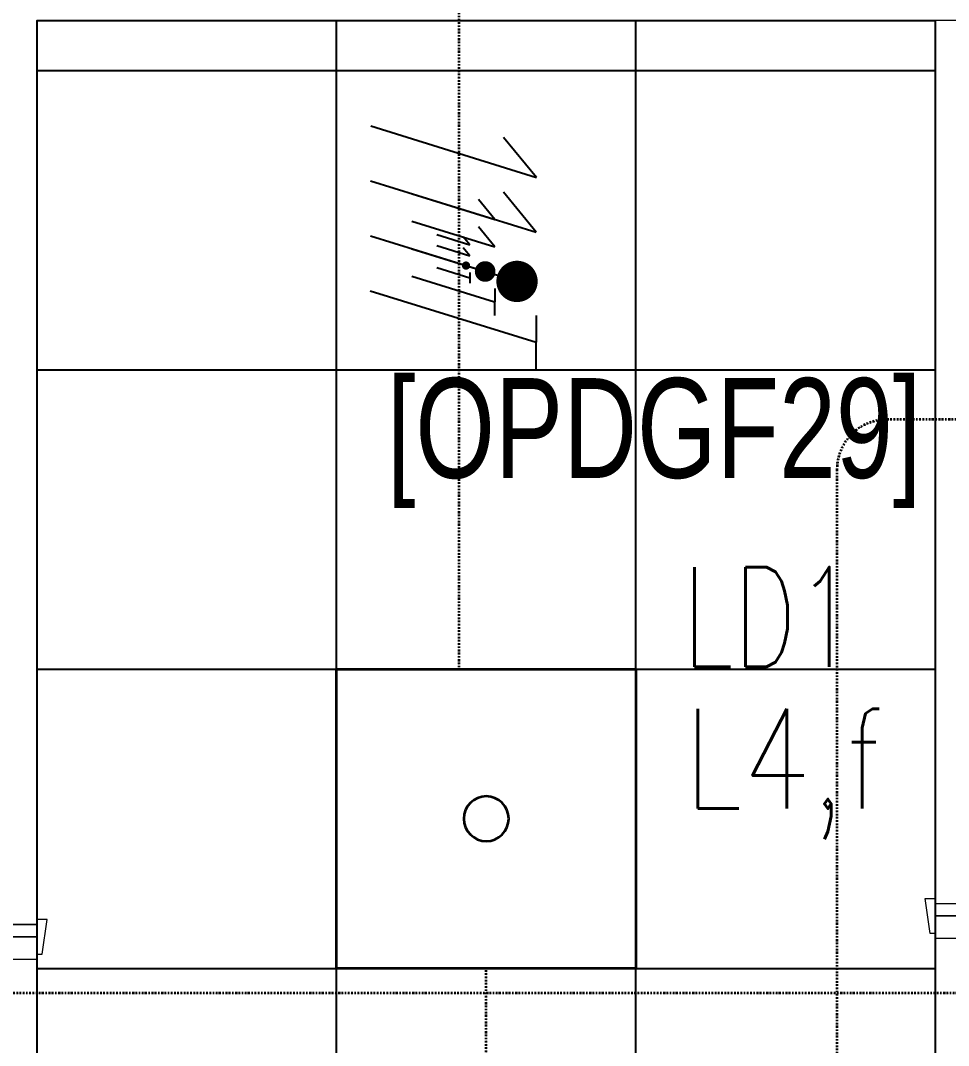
# Model space of a CAD drawing. Extents: x -12260 to 184725, y -29287 to 19916.
# Drawn here: x 33043 to 34902, y -4765 to -2710 of the extents above; entities that cross this region are included whole.
import ezdxf
from ezdxf import colors
from ezdxf.entities.mleader import LeaderData, LeaderLine
from ezdxf.enums import TextEntityAlignment as Align
from ezdxf.math import Vec2, Vec3

# ---------------------------------------------------------------- set-up
doc = ezdxf.new("R2010")
doc.units = 0
doc.header["$LTSCALE"] = 0.25
doc.linetypes.add('DASHDOT', pattern=[25.4, 12.7, -6.35, 0, -6.35])
for name, color, linetype, lineweight in [('01-First Floor-FUR$0$72_EGR_BASE_TEXT', 252, 'Continuous', 5), ('01-First Floor-FUR$0$Walls', 251, 'Continuous', 5), ('01-First Floor-FUR$0$Wooden Joinery', 251, 'Continuous', 5), ('E-LITE-CIRC', 6, 'Continuous', 25), ('E-LITE-CIRC-NUMB', 6, 'Continuous', 25), ('E-LITE-CLNG', 150, 'Continuous', 35), ('E-LITE-CLNG-CNDT', 6, 'DASHDOT', 35), ('E-LITE-CTRL', 6, 'Continuous', 25), ('E-LITE-IDEN', 6, 'Continuous', 25), ('E-LITE-TEXT', 6, 'Continuous', 25), ('E-POWR-WIRE', 6, 'Continuous', 25), ('E-POWR-WIRE @ 100', 6, 'Continuous', 25), ('E-POWR-WIRE @ 20', 6, 'Continuous', 25), ('E-POWR-WIRE @ 50', 6, 'Continuous', 25)]:
    doc.layers.add(name, color=color, linetype=linetype, lineweight=lineweight)
doc.layers.add('01-First Floor-FUR$0$FALSE CEILING', color=251, linetype='Continuous')
doc.styles.add('01-First Floor-FUR$0$X3G_ENTITY_9F38', font='swisscl.ttf', dxfattribs={"height": 0.2})
doc.styles.add('DC_Elc_Romans', font='elc_romans.shx', dxfattribs={"width": 0.7})
doc.styles.add('DC_SIMPLEX', font='SIMPLEX.shx', dxfattribs={"width": 0.7})

# ---------------------------------------------------------------- blocks, each defined once
blk = doc.blocks.new('*U24')
blk.add_lwpolyline([(-300, 300), (-300, -300), (300, -300), (300, 300)], close=True)
blk.add_circle((0, 0), 45)
at = {"layer": 'E-LITE-CIRC-NUMB', "style": 'DC_SIMPLEX', "width": 0.7, "flags": 8}
blk.add_attdef('CIRCUIT', text='', height=200, rotation=0, dxfattribs=at).set_placement((-473.9, 300), align=Align.RIGHT)
at = {"layer": 'E-LITE-CTRL', "style": 'DC_SIMPLEX', "width": 0.7, "flags": 8}
blk.add_attdef('CONTROL', (1118.9, -935), '', height=200, rotation=360, dxfattribs=at)
at = {"layer": 'E-LITE-IDEN', "style": 'DC_SIMPLEX', "width": 0.7, "flags": 8}
blk.add_attdef('TYPE', (460.4, 457.6), '', height=200, rotation=360, dxfattribs=at)
blk = doc.blocks.new('*U42')
for p, q in [((-1.655, 2.719), (1.665, 1.689)), ((1.665, 1.689), (1.006, 2.491)), ((-1.658, 1.617), (1.663, 0.587)), ((1.663, 0.587), (1.004, 1.389)), ((-1.66, 0.515), (1.66, -0.515)), ((-1.663, -0.587), (1.658, -1.617)), ((1.659, -1.078), (1.657, -2.157))]:
    blk.add_line(p, q)
at = {"const_width": 0.414}
blk.add_lwpolyline([(1.278, -0.19, 1), (1.277, -0.604, 1)], format="xyb", close=True, dxfattribs=at)
blk = doc.blocks.new('*U714')
at = {"layer": 'E-POWR-WIRE @ 100', "xscale": 100, "yscale": 100, "zscale": 100}
blk.add_blockref('*U42', (33910, -3193.3), dxfattribs=at)
at = {"layer": 'E-POWR-WIRE @ 20', "xscale": 20, "yscale": 20, "zscale": 20}
blk.add_blockref('*U42', (33910, -3193.3), dxfattribs=at)
at = {"layer": 'E-POWR-WIRE @ 50', "xscale": 50, "yscale": 50, "zscale": 50}
blk.add_blockref('*U42', (33910, -3193.3), dxfattribs=at)
blk = doc.blocks.new('DC_Arrow-ArrowEllipse')
at = {"color": 0}
blk.add_ellipse((0, 0), major_axis=(0.4, 0), ratio=0.4, dxfattribs=at)
at = {"color": 0, "ltscale": 0.5}
blk.add_solid([(-1.4, 0.167), (-0.4, 0), (-1.4, -0.167)], dxfattribs=at)
blk = doc.blocks.new('01-First Floor-FUR$0$A$C72370EFE')
at = {"layer": '01-First Floor-FUR$0$Wooden Joinery'}
for p, q in [((-0.01, -0.04), (-0.02, -0.04)), ((-0.01, -0.03), (-0.01, -0.07)), ((0, -0.03), (-0.01, -0.03)), ((0.04, -0.03), (0.05, -0.03)), ((0.05, -0.03), (0.05, -0.07)), ((0.05, -0.04), (0.06, -0.04)), ((-0.01, -0.06), (-0.02, -0.06)), ((0.05, -0.06), (0.06, -0.06)), ((-0.05, -0.07), (-0.05, -0.16)), ((-0.03, -0.07), (-0.03, -0.16)), ((0, -0.07), (-0.01, -0.07)), ((0.04, -0.07), (0.05, -0.07)), ((0.07, -0.07), (0.07, -0.16)), ((0.09, -0.07), (0.09, -0.16)), ((-0.01, -0.17), (-0.02, -0.17)), ((-0.01, -0.17), (-0.01, -0.19)), ((0.05, -0.17), (0.06, -0.17)), ((0.05, -0.17), (0.05, -0.19)), ((-0.01, -0.19), (-0.02, -0.19)), ((0.05, -0.19), (0.06, -0.19))]:
    blk.add_line(p, q, dxfattribs=at)
for centre, radius, start, end in [((-0.02, -0.07), 0.03, 90, 180), ((0.06, -0.07), 0.03, 0, 90), ((-0.02, -0.07), 0.01, 90, 180), ((0.06, -0.07), 0.01, 0, 90), ((-0.02, -0.16), 0.03, 180, 270), ((-0.02, -0.16), 0.01, 180, 270), ((0.06, -0.16), 0.01, 270, 0), ((0.06, -0.16), 0.03, 270, 0)]:
    blk.add_arc(centre, radius, start, end, dxfattribs=at)
blk = doc.blocks.new('01-First Floor-FUR$0$A$C5DAD61B4')
at = {"layer": '01-First Floor-FUR$0$Wooden Joinery'}
for points in [[(80, 959.1), (80, 969.1), (10, 979.1), (10, 959.1)], [(940, 959.1), (940, 969.1), (1010, 979.1), (1010, 959.1)], [(70, 859.1), (70, 849.1), (0, 839.1), (0, 859.1)], [(120, 859.1), (120, 0), (80, 0), (80, 859.1)], [(950, 859.1), (950, 849.1), (1020, 839.1), (1020, 859.1)]]:
    blk.add_lwpolyline(points, close=True, dxfattribs=at)
for points in [[(45, 859.1), (45, 959.1), (20, 959.1), (20, 859.1), (45, 859.1)], [(45, 859.1), (80, 859.1), (80, 899.1), (90, 899.1), (90, 959.1), (45, 959.1), (45, 859.1)], [(975, 859.1), (940, 859.1), (940, 899.1), (930, 899.1), (930, 959.1), (975, 959.1), (975, 859.1)], [(975, 859.1), (975, 959.1), (1000, 959.1), (1000, 859.1), (975, 859.1)]]:
    blk.add_lwpolyline(points, dxfattribs=at)
blk.add_arc((80, 859.1), 860, 272.666, 0, dxfattribs=at)
at = {"layer": '01-First Floor-FUR$0$Wooden Joinery', "xscale": 999.9999999998854, "yscale": 999.9999999998854, "zscale": 999.9999999998854, "rotation": 180}
blk.add_blockref('01-First Floor-FUR$0$A$C72370EFE', (120, 0), dxfattribs=at)
blk = doc.blocks.new('01-First Floor-FUR')
at = {"layer": '01-First Floor-FUR$0$FALSE CEILING', "linetype": 'Continuous'}
for p, q in [((33676, -12830), (33676, -2710)), ((34274.3, -12760.7, 0), (34276, -2710)), ((33076, -2810), (34876, -2810)), ((33076, -3410), (34876, -3410)), ((33076, -4010), (34876, -4010)), ((33076, -4610), (34876, -4610))]:
    blk.add_line(p, q, dxfattribs=at)
at = {"layer": '01-First Floor-FUR$0$FALSE CEILING'}
blk.add_lwpolyline([(34199.4, -12830), (33076, -12830), (33076, -2710), (34876, -2710), (34876, -12830), (34797.1, -12830)], dxfattribs=at)
at = {"layer": '01-First Floor-FUR$0$Walls'}
for p, q in [((33076, -2710), (33076, -4521.8)), ((42876, -2710), (34876, -2710)), ((34876, -2710), (34876, -4480)), ((34876, -4480), (34976, -4480)), ((32976, -4521.8), (33076, -4521.8))]:
    blk.add_line(p, q, dxfattribs=at)
at = {"layer": '01-First Floor-FUR$0$Wooden Joinery'}
for p, rotation in [((35835.1, -5480), 90.00000000000001), ((32116.9, -4501.8), 270)]:
    blk.add_blockref('01-First Floor-FUR$0$A$C5DAD61B4', p, dxfattribs=dict(at, rotation=rotation))
at = {"layer": '01-First Floor-FUR$0$72_EGR_BASE_TEXT', "insert": (34312.4, -3426.9, 0), "char_height": 200, "attachment_point": 2, "style": '01-First Floor-FUR$0$X3G_ENTITY_9F38'}
blk.add_mtext('[OPDGF29]', dxfattribs=at)

msp = doc.modelspace()

# ---------------------------------------------------------------- linework, layer by layer
at = {"layer": 'E-LITE-CLNG-CNDT', "elevation": 0}
msp.add_lwpolyline([(33921.3, -1120.2), (33921.3, -4010)], dxfattribs=at)
at = {"layer": 'E-LITE-CLNG-CNDT', "color": 1, "elevation": 0}
msp.add_lwpolyline([(35576, -3510), (34778.9, -3510, 0.414214), (34678.9, -3610), (34678.9, -6544.6, -0.267949), (34628.9, -6631.2), (34276, -6730.2)], format="xyb", dxfattribs=at)
at = {"layer": 'E-LITE-CLNG-CNDT', "color": 1}
msp.add_lwpolyline([(39484.4, -3700), (39484.4, -4559.5, -0.414214), (39384.4, -4659.5), (24136.9, -4659.5, -0.414214), (24036.9, -4559.5), (24036.9, -4435.4, 0.28043), (23982.8, -4346.6), (23936.9, -4322.8)], format="xyb", dxfattribs=at)
at = {"layer": 'E-LITE-CLNG-CNDT'}
msp.add_lwpolyline([(33976, -6293.7), (33976, -4610)], dxfattribs=at)

# ---------------------------------------------------------------- block references
at = {"layer": 'E-LITE-CLNG'}
ref = msp.add_blockref('*U24', (33976, -4310), dxfattribs=dict(at, xscale=-1))
ref.add_attrib('TYPE', 'LD1', (34369.5, -4005.5), dxfattribs={"layer": 'E-LITE-IDEN', "height": 200, "rotation": 0, "style": 'DC_SIMPLEX', "width": 0.7, "flags": 8})
at = {"layer": 'E-LITE-CLNG-CNDT'}
msp.add_blockref('01-First Floor-FUR', (0, 0), dxfattribs=at)
at = {"layer": 'E-POWR-WIRE'}
msp.add_blockref('*U714', (0, 0), dxfattribs=at)

# ---------------------------------------------------------------- texts
at = {"layer": 'E-LITE-CIRC', "style": 'DC_SIMPLEX', "width": 0.8}
msp.add_text('L4,f', height=200, rotation=0, dxfattribs=at).set_placement((34372.8, -4289.8, 0))

# ---------------------------------------------------------------- leaders
at = {"layer": 'E-LITE-TEXT'}
ml = msp.add_multileader_mtext('Standard', dxfattribs=at)
ml.set_content('U10 TO U20 DOWN TO GF ', color=256, style='DC_Elc_Romans')
ml.set_leader_properties(color=45)
ml.set_arrow_properties(name='DC_Arrow-ArrowEllipse')
ml.build(insert=Vec2(0, 0))
ml.multileader.update_dxf_attribs({"dogleg_length": 2, "arrow_head_size": 200, "scale": 100})
ctx = ml.context
ctx.base_point, ctx.scale, ctx.char_height, ctx.arrow_head_size, ctx.landing_gap_size, ctx.plane_origin = Vec3(24592.7, -3168.3), 100, 200, 200, 200, Vec3(8849.4, -2456)
notes = []
notes.append((ctx, [(0, (1, 1, 0), (24392.7, -3168.3), (1, 0), 200, [(0, [(24016.2, -4128)], 0, [])])]))
ctx.mtext.insert, ctx.mtext.width, ctx.mtext.flow_direction = Vec3(24792.7, -3068.3), 1599.322, 5
for ctx, leaders in notes:
    for number, flags, end, landing, length, lines in leaders:
        leader = LeaderData()
        leader.index, (leader.has_last_leader_line, leader.has_dogleg_vector, leader.attachment_direction) = number, flags
        leader.last_leader_point, leader.dogleg_vector, leader.dogleg_length = Vec3(end), Vec3(landing), length
        for number, points, colour, breaks in lines:
            line = LeaderLine()
            line.index, line.vertices, line.color, line.breaks = number, Vec3.list(points), colors.encode_raw_color(colour), breaks
            leader.lines.append(line)
        ctx.leaders.append(leader)

doc.saveas('drawing.dxf')
